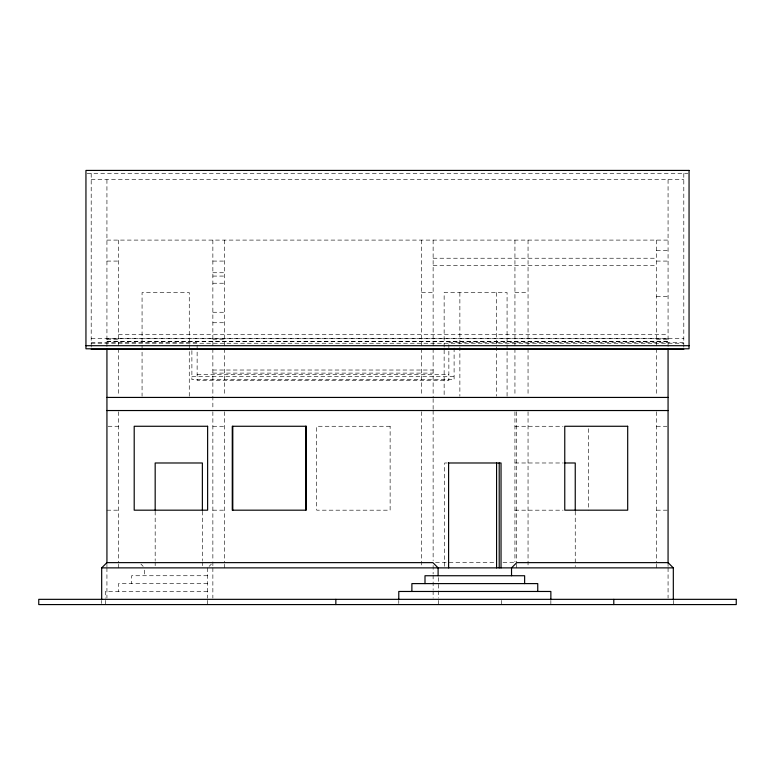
<?xml version="1.0" encoding="UTF-8"?>
<svg xmlns="http://www.w3.org/2000/svg" width="775" height="775" viewBox="0 0 775 775"><rect width="100%" height="100%" fill="white"/><g stroke="black" fill="none" stroke-linecap="round" stroke-linejoin="round"><path stroke-width="0.58" stroke-dasharray="3.88 2.91" d="M209.114 566.37L211.362 564.123M87.158 173.513L687.842 173.513M91.198 179.693L683.802 179.693M106.931 240.095L668.069 240.095M656.532 250.587L668.069 250.587M433.128 258.23L656.532 258.23M106.931 261.078L118.468 261.078M212.863 261.078L224.401 261.078M656.532 261.078L668.069 261.078M433.128 265.428L656.532 265.428M212.863 272.742L224.401 272.742M212.863 276.074L224.401 276.074M212.863 283.233L224.401 283.233M421.59 292.543L433.128 292.543M514.939 292.543L528.046 292.543M656.532 296.331L668.069 296.331M212.863 312.257L224.401 312.257M212.863 322.739L224.401 322.739M118.468 334.5L668.069 334.5M91.198 338.307L683.802 338.307M106.931 338.607L668.069 338.607M106.931 339.741L118.468 339.741M212.863 339.741L224.401 339.741M656.532 339.741L668.069 339.741M106.931 341.397L668.069 341.397M106.931 341.698L668.069 341.698M91.198 342.598L197.131 342.598L197.131 380.496L448.861 380.496L448.861 350.823M448.861 342.598L683.802 342.598M91.198 343.238L683.802 343.238M212.863 370.024L433.128 370.024M212.863 373.114L433.128 373.114M197.131 374.315L448.861 374.315M191.89 376.611L454.102 376.611M108.083 426.269L118.468 426.269M212.863 426.269L224.401 426.269M514.939 426.269L563.086 426.269M656.532 426.269L666.917 426.269M447.078 462.985L444.666 462.985L444.666 566.67M514.939 462.985L563.144 462.985M106.931 510.183L118.468 510.183M212.863 510.183L224.401 510.183M514.939 510.183L563.086 510.183M656.532 510.183L668.069 510.183M435.54 562.631L494.576 562.631M503.004 562.631L513.854 562.631M207.623 575.738L131.576 575.738L131.576 583.604M207.623 583.604L118.468 583.604L118.468 591.47M207.623 591.47L105.352 591.47L105.352 598.213M140.943 564.123L143.191 566.37M683.802 173.513L683.802 349.418M673.32 600.383L673.32 604.577M668.069 179.693L668.069 347.626M668.069 562.631L668.069 566.825M668.069 567.872L668.069 598.126M656.532 240.095L656.532 396.219M656.532 411.748L656.532 563.028M656.532 564.239L656.532 567.872M588.361 428.672L588.361 510.183M575.244 511.209L575.244 566.67M550.86 600.383L550.86 604.577M528.046 240.095L528.046 396.228M528.046 411.728L528.046 567.872M516.508 411.748L516.508 563.028M516.508 564.239L516.508 567.872M514.939 240.095L514.939 396.228M514.939 411.748L514.939 561.846M507.073 396.228L507.073 292.543L444.143 292.543L444.143 396.228M501.299 600.383L501.299 604.577M496.581 292.543L496.581 396.228M459.875 292.543L459.875 396.228M454.102 347.985L454.102 379.702L191.89 379.702L191.89 350.329M448.861 344.662L448.861 347.752M438.369 577.549L438.369 589.659M438.369 590.87L438.369 598.126M438.369 600.383L438.369 604.577M433.128 240.095L433.128 397.43M433.128 398.621L433.128 409.345M433.128 410.537L433.128 560.606M433.128 565.45L433.128 573.926M433.128 575.137L433.128 589.659M433.128 590.87L433.128 598.126M421.59 240.095L421.59 396.228M421.59 411.748L421.59 567.872M398.776 600.383L398.776 603.531M224.401 240.095L224.401 396.219M224.401 411.748L224.401 563.028M224.401 564.239L224.401 567.872M212.863 240.095L212.863 409.345M212.863 411.748L212.863 560.606M212.863 561.817L212.863 566.825M212.863 567.872L212.863 598.126M207.623 567.872L207.623 598.213M207.623 600.383L207.623 604.577M202.372 511.209L202.372 560.635M202.372 561.846L202.372 566.67M189.265 396.228L189.265 292.543L142.067 292.543L142.067 396.228M155.174 511.209L155.174 560.635M155.174 561.846L155.174 566.67M144.683 570.119L144.683 575.738M118.468 240.095L118.468 396.219M118.468 411.748L118.468 563.028M118.468 564.239L118.468 567.872M106.931 179.693L106.931 347.81M106.931 564.239L106.931 566.825M106.931 567.872L106.931 598.126M105.352 600.383L105.352 604.577M101.68 600.383L101.68 603.531M91.198 173.513L91.198 349.418M390.125 426.269L316.704 426.269L316.704 510.183L390.125 510.183L390.125 426.269"/><path stroke-width="1.16" d="M101.68 599.337L101.68 567.872L106.931 562.631L432.867 562.631L438.108 567.872L438.108 575.738M85.948 345.698L689.053 345.698M91.198 349.418L683.802 349.418M106.931 397.43L668.069 397.43M106.931 410.537L668.069 410.537M448.289 462.985L501.038 462.985L501.038 567.872M564.355 462.985L575.244 462.985L575.244 509.998M101.68 567.872L673.32 567.872L673.32 599.337M673.32 567.872L668.069 562.631L516.77 562.631L511.529 567.872L511.529 575.738M668.069 348.556L668.069 563.028M613.79 599.337L613.79 604.577M550.86 599.337L550.86 591.47L398.776 591.47L398.776 599.337M537.753 591.47L537.753 583.604L411.883 583.604L411.883 591.47M524.636 583.604L524.636 575.738L425 575.738L425 583.604M499.207 462.985L499.207 567.872M496.581 462.985L496.581 567.872M448.599 462.985L448.599 567.872M335.846 599.337L335.846 604.577M305.689 426.269L305.689 510.183M232.791 426.269L232.791 510.183M202.372 509.998L202.372 462.985L155.174 462.985L155.174 509.998M106.931 348.808L106.931 563.028M689.053 170.422L85.948 170.422L85.948 348.789L689.053 348.789L689.053 170.422M207.623 426.269L134.201 426.269L134.201 510.183L207.623 510.183L207.623 426.269M306.212 426.269L232.267 426.269L232.267 510.183L306.212 510.183L306.212 426.269M627.692 426.269L564.762 426.269L564.762 510.183L627.692 510.183L627.692 426.269M736.25 599.337L38.75 599.337L38.75 604.577L736.25 604.577L736.25 599.337"/></g></svg>
